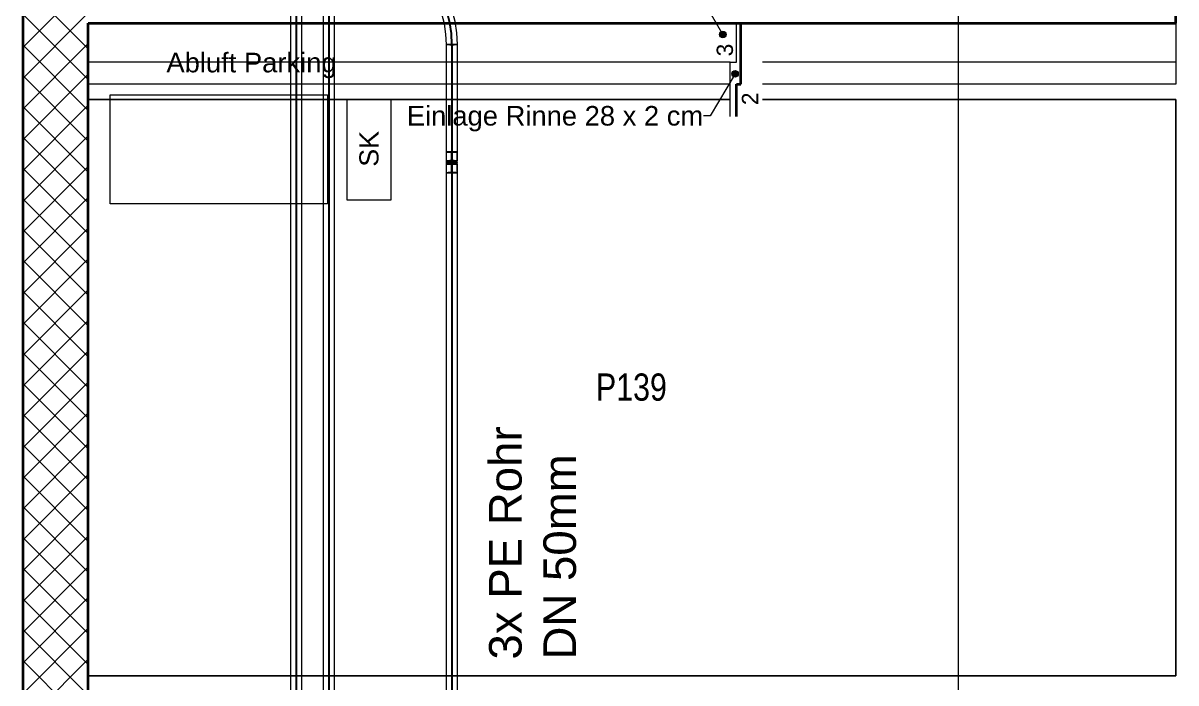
# Model space of a CAD drawing. Extents: x -1907 to 937, y -179 to 966.
# Drawn here: x -1518.3 to -1412.3, y 695.1 to 755.8 of the extents above; entities that cross this region are included whole.
import ezdxf
from ezdxf.lldxf.tags import DXFTag

# ---------------------------------------------------------------- set-up
doc = ezdxf.new("R2010")
doc.units = 0
doc.layers.get('0').update_dxf_attribs({"lineweight": 13})
for name, color, linetype, lineweight, true_color in [('A-DETL-____-OTLN', 5, 'Continuous', 9, 0x0000ff), ('EL01_WAN_Röhre Boden', 7, 'Continuous', 13, 0xff6666), ('EL01_WAN_Röhre Boden Typ', 1, 'Continuous', 13, 0xff0000), ('EL01_WAN_Schlaufkasten', 1, 'Continuous', 13, 0xff0000)]:
    doc.layers.add(name, color=color, linetype=linetype, lineweight=lineweight, true_color=true_color)
for name, color, linetype, lineweight in [('A-FLOR-____-OTLN', 7, 'Continuous', 9), ('A-GENM-____-OTLN', 7, 'Continuous', 9), ('A-WALL-____-MCUT', 7, 'Continuous', 35), ('A-WALL-____-PATT', 7, 'Continuous', 35), ('C-PRKG-____-IDEN', 7, 'Continuous', 5), ('C-PRKG-____-OTLN', 7, 'Continuous', 9), ('S-GRID-____-OTLN', 7, 'Continuous', 5), ('Text', 7, 'Continuous', 5)]:
    doc.layers.add(name, color=color, linetype=linetype, lineweight=lineweight)
doc.styles.get("Standard").update_dxf_attribs({"font": 'arial.ttf'})
tags = doc.linetypes.add('_Rasterlinie_', pattern=[0.375, 0.2, -0.05, 0.075, -0.05]).pattern_tags.tags
tags[10:11] = [DXFTag(74, 4), DXFTag(75, 0), DXFTag(340, '0'), DXFTag(46, 1.0), DXFTag(50, 0.0), DXFTag(44, 0.0), DXFTag(45, 0.0)]
tags[8:9] = [DXFTag(74, 4), DXFTag(75, 0), DXFTag(340, '0'), DXFTag(46, 1.0), DXFTag(50, 0.0), DXFTag(44, 0.0), DXFTag(45, 0.0)]
tags[6:7] = [DXFTag(74, 4), DXFTag(75, 0), DXFTag(340, '0'), DXFTag(46, 1.0), DXFTag(50, 0.0), DXFTag(44, 0.0), DXFTag(45, 0.0)]
tags[4:5] = [DXFTag(74, 4), DXFTag(75, 0), DXFTag(340, '0'), DXFTag(46, 1.0), DXFTag(50, 0.0), DXFTag(44, 0.0), DXFTag(45, 0.0)]
tags = doc.linetypes.add('_Verdeckte Linien_', pattern=[0.15, 0.1, -0.05]).pattern_tags.tags
tags[6:7] = [DXFTag(74, 4), DXFTag(75, 0), DXFTag(340, '0'), DXFTag(46, 1.0), DXFTag(50, 0.0), DXFTag(44, 0.0), DXFTag(45, 0.0)]
tags[4:5] = [DXFTag(74, 4), DXFTag(75, 0), DXFTag(340, '0'), DXFTag(46, 1.0), DXFTag(50, 0.0), DXFTag(44, 0.0), DXFTag(45, 0.0)]
tags = doc.linetypes.add('ACAD_ISO03W100', pattern=[30, 12, -18]).pattern_tags.tags
tags[6:7] = [DXFTag(74, 4), DXFTag(75, 0), DXFTag(340, '0'), DXFTag(46, 0.0), DXFTag(50, 0.0), DXFTag(44, 0.0), DXFTag(45, 0.0)]
tags[4:5] = [DXFTag(74, 4), DXFTag(75, 0), DXFTag(340, '0'), DXFTag(46, 0.0), DXFTag(50, 0.0), DXFTag(44, 0.0), DXFTag(45, 0.0)]
tags = doc.linetypes.add('Gestrichelt', pattern=[0.1, 0.05, -0.05]).pattern_tags.tags
tags[6:7] = [DXFTag(74, 4), DXFTag(75, 0), DXFTag(340, '0'), DXFTag(46, 1.0), DXFTag(50, 0.0), DXFTag(44, 0.0), DXFTag(45, 0.0)]
tags[4:5] = [DXFTag(74, 4), DXFTag(75, 0), DXFTag(340, '0'), DXFTag(46, 1.0), DXFTag(50, 0.0), DXFTag(44, 0.0), DXFTag(45, 0.0)]
tags = doc.linetypes.add('STRICHPUNKT2', pattern=[12.7, 6.35, -3.175, 0, -3.175]).pattern_tags.tags
tags[10:11] = [DXFTag(74, 4), DXFTag(75, 0), DXFTag(340, '0'), DXFTag(46, 0.0), DXFTag(50, 0.0), DXFTag(44, 0.0), DXFTag(45, 0.0)]
tags[8:9] = [DXFTag(74, 4), DXFTag(75, 0), DXFTag(340, '0'), DXFTag(46, 0.0), DXFTag(50, 0.0), DXFTag(44, 0.0), DXFTag(45, 0.0)]
tags[6:7] = [DXFTag(74, 4), DXFTag(75, 0), DXFTag(340, '0'), DXFTag(46, 0.0), DXFTag(50, 0.0), DXFTag(44, 0.0), DXFTag(45, 0.0)]
tags[4:5] = [DXFTag(74, 4), DXFTag(75, 0), DXFTag(340, '0'), DXFTag(46, 0.0), DXFTag(50, 0.0), DXFTag(44, 0.0), DXFTag(45, 0.0)]

# ---------------------------------------------------------------- blocks, each defined once
blk = doc.blocks.new('Referenz-A0UJ2810XE', base_point=(-1920.13, -159.41))
at = {"layer": 'A-DETL-____-OTLN', "color": 0, "linetype": 'Continuous', "ltscale": 0.13}
for p, q in [((-1452.66, 752.16), (-1452.66, 755.75)), ((-1453.26, 747.15), (-1453.26, 752.16)), ((-1453.26, 752.16), (-1452.66, 752.16))]:
    blk.add_line(p, q, dxfattribs=at)
at = {"layer": 'A-DETL-____-OTLN', "color": 0, "linetype": 'Continuous', "lineweight": 35, "ltscale": 0.35}
for p, q in [((-1452.66, 755.75), (-1450.26, 755.75)), ((-1452.26, 750.15), (-1452.26, 755.75)), ((-1452.66, 747.15), (-1452.66, 750.15)), ((-1452.66, 750.15), (-1452.26, 750.15))]:
    blk.add_line(p, q, dxfattribs=at)
at = {"layer": 'A-DETL-____-OTLN', "color": 0, "linetype": 'Gestrichelt', "ltscale": 0.13}
for p, q in [((-1412.26, 755.74), (-1412.26, 750.14)), ((-1453.26, 750.14), (-1512.26, 750.14)), ((-1412.26, 750.14), (-1450.26, 750.14))]:
    blk.add_line(p, q, dxfattribs=at)
at = {"layer": 'A-FLOR-____-OTLN', "color": 0, "linetype": 'Continuous', "ltscale": 0.13}
for p, q in [((-1452.66, 755.74), (-1512.26, 755.74)), ((-1412.26, 755.74), (-1450.26, 755.74)), ((-1412.26, 755.75), (-1412.26, 752.15)), ((-1453.26, 752.15), (-1512.26, 752.15)), ((-1412.26, 752.15), (-1450.26, 752.15))]:
    blk.add_line(p, q, dxfattribs=at)
at = {"layer": 'A-GENM-____-OTLN', "color": 0, "linetype": '_Verdeckte Linien_', "ltscale": 0.13}
for p, q in [((-1510.26, 749.15), (-1490.26, 749.15)), ((-1510.26, 739.15), (-1510.26, 749.15)), ((-1490.26, 749.15), (-1490.26, 739.15)), ((-1490.26, 739.15), (-1510.26, 739.15))]:
    blk.add_line(p, q, dxfattribs=at)
at = {"layer": 'A-WALL-____-MCUT', "color": 0, "linetype": 'Continuous', "ltscale": 0.35}
for p, q in [((-1518.26, 522.75), (-1518.26, 836.75)), ((-1412.26, 755.75), (-1412.26, 808.75)), ((-1512.26, 755.75), (-1452.66, 755.75)), ((-1512.26, 516.75), (-1512.26, 755.75)), ((-1450.26, 755.75), (-1412.26, 755.75))]:
    blk.add_line(p, q, dxfattribs=at)
at = {"layer": 'A-WALL-____-PATT', "color": 0, "linetype": 'Continuous', "lineweight": 9, "ltscale": 0.13}
for p, q in [((-1518.26, 753.53), (-1512.26, 759.53)), ((-1512.26, 753.38), (-1518.26, 759.38)), ((-1518.26, 750.7), (-1512.26, 756.7)), ((-1512.26, 750.55), (-1518.26, 756.55)), ((-1518.26, 747.87), (-1512.26, 753.87)), ((-1512.26, 747.72), (-1518.26, 753.72)), ((-1518.26, 745.04), (-1512.26, 751.04)), ((-1512.26, 744.89), (-1518.26, 750.89)), ((-1518.26, 742.21), (-1512.26, 748.21)), ((-1512.26, 742.06), (-1518.26, 748.06)), ((-1518.26, 739.38), (-1512.26, 745.38)), ((-1512.26, 739.23), (-1518.26, 745.23)), ((-1518.26, 736.56), (-1512.26, 742.56)), ((-1512.26, 736.4), (-1518.26, 742.4)), ((-1518.26, 733.73), (-1512.26, 739.73)), ((-1512.26, 733.58), (-1518.26, 739.58)), ((-1518.26, 730.9), (-1512.26, 736.9)), ((-1512.26, 730.75), (-1518.26, 736.75)), ((-1518.26, 728.07), (-1512.26, 734.07)), ((-1512.26, 727.92), (-1518.26, 733.92)), ((-1518.26, 725.24), (-1512.26, 731.24)), ((-1512.26, 725.09), (-1518.26, 731.09)), ((-1518.26, 722.41), (-1512.26, 728.41)), ((-1512.26, 722.26), (-1518.26, 728.26)), ((-1518.26, 719.59), (-1512.26, 725.59)), ((-1512.26, 719.43), (-1518.26, 725.43)), ((-1518.26, 716.76), (-1512.26, 722.76)), ((-1512.26, 716.61), (-1518.26, 722.61)), ((-1518.26, 713.93), (-1512.26, 719.93)), ((-1512.26, 713.78), (-1518.26, 719.78)), ((-1518.26, 711.1), (-1512.26, 717.1)), ((-1512.26, 710.95), (-1518.26, 716.95)), ((-1518.26, 708.27), (-1512.26, 714.27)), ((-1512.26, 708.12), (-1518.26, 714.12)), ((-1518.26, 705.44), (-1512.26, 711.44)), ((-1512.26, 705.29), (-1518.26, 711.29)), ((-1518.26, 702.61), (-1512.26, 708.61)), ((-1512.26, 702.46), (-1518.26, 708.46)), ((-1518.26, 699.79), (-1512.26, 705.79)), ((-1512.26, 699.64), (-1518.26, 705.64)), ((-1518.26, 696.96), (-1512.26, 702.96)), ((-1512.26, 696.81), (-1518.26, 702.81)), ((-1518.26, 694.13), (-1512.26, 700.13)), ((-1512.26, 693.98), (-1518.26, 699.98)), ((-1518.26, 691.3), (-1512.26, 697.3)), ((-1512.26, 691.15), (-1518.26, 697.15))]:
    blk.add_line(p, q, dxfattribs=at)
at = {"layer": 'C-PRKG-____-OTLN', "color": 0, "linetype": 'Continuous', "ltscale": 0.13}
for p, q in [((-1512.26, 748.74), (-1510.26, 748.74)), ((-1512.26, 748.74), (-1512.26, 695.75)), ((-1510.26, 748.74), (-1512.26, 748.74)), ((-1512.26, 748.74), (-1510.26, 748.74)), ((-1512.26, 695.75), (-1512.26, 748.74)), ((-1510.26, 748.74), (-1490.26, 748.74)), ((-1490.26, 748.74), (-1510.26, 748.74)), ((-1510.26, 748.74), (-1490.26, 748.74)), ((-1490.26, 748.74), (-1453.26, 748.74)), ((-1453.26, 748.74), (-1490.26, 748.74)), ((-1490.26, 748.74), (-1453.26, 748.74)), ((-1450.26, 748.74), (-1412.26, 748.74)), ((-1412.26, 748.74), (-1450.26, 748.74)), ((-1450.26, 748.74), (-1412.26, 748.74)), ((-1412.26, 748.74), (-1412.26, 695.75)), ((-1412.26, 695.75), (-1412.26, 748.74)), ((-1412.26, 748.74), (-1412.26, 695.75)), ((-1412.26, 748.74), (-1412.26, 748.74)), ((-1512.26, 695.75), (-1412.26, 695.75)), ((-1512.26, 695.75), (-1412.26, 695.75)), ((-1412.26, 695.75), (-1512.26, 695.75)), ((-1412.26, 695.75), (-1412.26, 695.75))]:
    blk.add_line(p, q, dxfattribs=at)
at = {"layer": 'S-GRID-____-OTLN', "color": 0, "linetype": '_Rasterlinie_', "ltscale": 0.13}
blk.add_line((-1432.26, 109.45), (-1432.26, 950.47), dxfattribs=at)
at = {"layer": 'Text', "color": 0, "linetype": 'Continuous', "ltscale": 0.13}
for p, q in [((-1453.92, 754.7), (-1459.05, 763.59)), ((-1452.8, 751.09), (-1455.08, 747.23)), ((-1455.08, 747.23), (-1455.7, 747.23))]:
    blk.add_line(p, q, dxfattribs=at)
for centre in [(-1453.92, 754.7), (-1452.8, 751.09)]:
    blk.add_circle(centre, 0.3, dxfattribs=at)
for points in [[(-1454.21, 754.61), (-1454.22, 754.75), (-1454.21, 754.79)], [(-1454.22, 754.65), (-1454.22, 754.7), (-1454.22, 754.75)], [(-1454.22, 754.65), (-1454.22, 754.75), (-1454.21, 754.61)], [(-1454.19, 754.56), (-1454.21, 754.79), (-1454.19, 754.84)], [(-1454.21, 754.61), (-1454.21, 754.79), (-1454.19, 754.56)], [(-1454.16, 754.52), (-1454.19, 754.84), (-1454.16, 754.88)], [(-1454.19, 754.56), (-1454.19, 754.84), (-1454.16, 754.52)], [(-1454.13, 754.49), (-1454.16, 754.88), (-1454.13, 754.91)], [(-1454.16, 754.52), (-1454.16, 754.88), (-1454.13, 754.49)], [(-1454.1, 754.46), (-1454.13, 754.91), (-1454.1, 754.94)], [(-1454.13, 754.49), (-1454.13, 754.91), (-1454.1, 754.46)], [(-1454.06, 754.43), (-1454.1, 754.94), (-1454.06, 754.97)], [(-1454.1, 754.46), (-1454.1, 754.94), (-1454.06, 754.43)], [(-1454.01, 754.42), (-1454.06, 754.97), (-1454.01, 754.99)], [(-1454.06, 754.43), (-1454.06, 754.97), (-1454.01, 754.42)], [(-1453.97, 754.4), (-1454.01, 754.99), (-1453.97, 755)], [(-1454.01, 754.42), (-1454.01, 754.99), (-1453.97, 754.4)], [(-1453.97, 754.4), (-1453.97, 755), (-1453.92, 754.4)], [(-1453.92, 754.4), (-1453.97, 755), (-1453.92, 755)], [(-1453.92, 754.4), (-1453.92, 755), (-1453.87, 754.4)], [(-1453.87, 754.4), (-1453.92, 755), (-1453.87, 755)], [(-1453.87, 754.4), (-1453.87, 755), (-1453.83, 754.42)], [(-1453.83, 754.42), (-1453.87, 755), (-1453.83, 754.99)], [(-1453.83, 754.42), (-1453.83, 754.99), (-1453.78, 754.43)], [(-1453.78, 754.43), (-1453.83, 754.99), (-1453.78, 754.97)], [(-1453.78, 754.43), (-1453.78, 754.97), (-1453.74, 754.46)], [(-1453.74, 754.46), (-1453.78, 754.97), (-1453.74, 754.94)], [(-1453.74, 754.46), (-1453.74, 754.94), (-1453.71, 754.49)], [(-1453.71, 754.49), (-1453.74, 754.94), (-1453.71, 754.91)], [(-1453.71, 754.49), (-1453.71, 754.91), (-1453.68, 754.52)], [(-1453.68, 754.52), (-1453.71, 754.91), (-1453.68, 754.88)], [(-1453.68, 754.52), (-1453.68, 754.88), (-1453.65, 754.56)], [(-1453.65, 754.56), (-1453.68, 754.88), (-1453.65, 754.84)], [(-1453.65, 754.56), (-1453.65, 754.84), (-1453.64, 754.61)], [(-1453.64, 754.61), (-1453.65, 754.84), (-1453.64, 754.79)], [(-1453.64, 754.61), (-1453.64, 754.79), (-1453.62, 754.65)], [(-1453.62, 754.65), (-1453.64, 754.79), (-1453.62, 754.75)], [(-1453.62, 754.65), (-1453.62, 754.75), (-1453.62, 754.7)], [(-1453.09, 751), (-1453.1, 751.14), (-1453.09, 751.18)], [(-1453.1, 751.04), (-1453.1, 751.09), (-1453.1, 751.14)], [(-1453.1, 751.04), (-1453.1, 751.14), (-1453.09, 751)], [(-1453.07, 750.95), (-1453.09, 751.18), (-1453.07, 751.22)], [(-1453.09, 751), (-1453.09, 751.18), (-1453.07, 750.95)], [(-1453.04, 750.91), (-1453.07, 751.22), (-1453.04, 751.26)], [(-1453.07, 750.95), (-1453.07, 751.22), (-1453.04, 750.91)], [(-1453.01, 750.88), (-1453.04, 751.26), (-1453.01, 751.3)], [(-1453.04, 750.91), (-1453.04, 751.26), (-1453.01, 750.88)], [(-1452.98, 750.85), (-1453.01, 751.3), (-1452.98, 751.33)], [(-1453.01, 750.88), (-1453.01, 751.3), (-1452.98, 750.85)], [(-1452.94, 750.82), (-1452.98, 751.33), (-1452.94, 751.36)], [(-1452.98, 750.85), (-1452.98, 751.33), (-1452.94, 750.82)], [(-1452.89, 750.8), (-1452.94, 751.36), (-1452.89, 751.37)], [(-1452.94, 750.82), (-1452.94, 751.36), (-1452.89, 750.8)], [(-1452.85, 750.79), (-1452.89, 751.37), (-1452.85, 751.38)], [(-1452.89, 750.8), (-1452.89, 751.37), (-1452.85, 750.79)], [(-1452.8, 750.79), (-1452.85, 751.38), (-1452.8, 751.39)], [(-1452.85, 750.79), (-1452.85, 751.38), (-1452.8, 750.79)], [(-1452.8, 750.79), (-1452.8, 751.39), (-1452.75, 750.79)], [(-1452.75, 750.79), (-1452.8, 751.39), (-1452.75, 751.38)], [(-1452.75, 750.79), (-1452.75, 751.38), (-1452.71, 750.8)], [(-1452.71, 750.8), (-1452.75, 751.38), (-1452.71, 751.37)], [(-1452.71, 750.8), (-1452.71, 751.37), (-1452.66, 750.82)], [(-1452.66, 750.82), (-1452.71, 751.37), (-1452.66, 751.36)], [(-1452.66, 750.82), (-1452.66, 751.36), (-1452.62, 750.85)], [(-1452.62, 750.85), (-1452.66, 751.36), (-1452.62, 751.33)], [(-1452.62, 750.85), (-1452.62, 751.33), (-1452.59, 750.88)], [(-1452.59, 750.88), (-1452.62, 751.33), (-1452.59, 751.3)], [(-1452.59, 750.88), (-1452.59, 751.3), (-1452.56, 750.91)], [(-1452.56, 750.91), (-1452.59, 751.3), (-1452.56, 751.26)], [(-1452.56, 750.91), (-1452.56, 751.26), (-1452.53, 750.95)], [(-1452.53, 750.95), (-1452.56, 751.26), (-1452.53, 751.22)], [(-1452.53, 750.95), (-1452.53, 751.22), (-1452.52, 751)], [(-1452.52, 751), (-1452.53, 751.22), (-1452.52, 751.18)], [(-1452.52, 751), (-1452.52, 751.18), (-1452.5, 751.04)], [(-1452.5, 751.04), (-1452.52, 751.18), (-1452.5, 751.14)], [(-1452.5, 751.04), (-1452.5, 751.14), (-1452.5, 751.09)]]:
    blk.add_solid(points, dxfattribs=at)
at = {"layer": 'C-PRKG-____-IDEN', "color": 0, "linetype": 'Continuous', "ltscale": 0.13, "insert": (-1465.59, 723.55), "char_height": 2.5, "attachment_point": 1}
blk.add_mtext('{\\W0.8;\\fArial;P139}', dxfattribs=at)
at = {"layer": 'Text', "color": 0, "linetype": 'Continuous', "ltscale": 0.13, "char_height": 1.5, "attachment_point": 1, "rotation": 90}
for s, insert in [('{\\fArial;3}', (-1454.49, 752.69)), ('{\\fArial;2}', (-1452.17, 748.21))]:
    blk.add_mtext(s, dxfattribs=dict(at, insert=insert))
at = {"layer": 'Text', "color": 0, "linetype": 'Continuous', "ltscale": 0.13, "char_height": 1.8, "attachment_point": 1}
for s, insert in [('{\\fArial;Abluft Parking}', (-1505.08, 753.02)), ('{\\fArial;Einlage Rinne 28 x 2 cm}', (-1482.98, 748.13))]:
    blk.add_mtext(s, dxfattribs=dict(at, insert=insert))
blk = doc.blocks.new('Schlaufkasten Decke (multi)-A0UJ283SXE', base_point=(-1488.46, 739.49))
at = {"color": 0, "linetype": 'ByBlock', "lineweight": -2, "ltscale": 0.13}
for p, q in [((-1488.46, 748.77), (-1484.46, 748.77)), ((-1488.46, 739.49), (-1488.46, 748.77)), ((-1484.46, 748.77), (-1484.46, 739.49)), ((-1484.46, 739.49), (-1488.46, 739.49))]:
    blk.add_line(p, q, dxfattribs=at)
at = {"color": 0, "linetype": 'ByBlock', "lineweight": -2, "ltscale": 0.13, "insert": (-1487.34, 742.55), "char_height": 1.76, "attachment_point": 1, "rotation": 90}
blk.add_mtext('{\\fArial;SK}', dxfattribs=at)
blk = doc.blocks.new('Wickelfalzrohr-A0UJ2844XE', base_point=(-1493.64, 647.79))
at = {"color": 0, "linetype": 'ByBlock', "lineweight": -2, "ltscale": 0.13}
for p, q in [((-1493.64, 647.8), (-1493.64, 760.78)), ((-1492.64, 647.8), (-1492.64, 760.78))]:
    blk.add_line(p, q, dxfattribs=at)
at = {"color": 0, "linetype": 'STRICHPUNKT2', "lineweight": 25, "ltscale": 0.25}
blk.add_line((-1493.14, 760.78), (-1493.14, 647.8), dxfattribs=at)
at = {"color": 0, "linetype": 'ByBlock', "lineweight": -2, "ltscale": 0.13, "extrusion": (0, 0, -1)}
for centre in [(-1493.14, 760.78), (-1493.14, 647.8)]:
    blk.add_ellipse(centre, major_axis=(-0.5, 0), ratio=0.018535, dxfattribs=at)
blk = doc.blocks.new('Wickelfalzrohr-A0UJ287YXE', base_point=(-1490.64, 650.84))
at = {"color": 0, "linetype": 'ByBlock', "lineweight": -2, "ltscale": 0.13}
for p, q in [((-1490.64, 650.85), (-1490.64, 760.83)), ((-1489.64, 650.85), (-1489.64, 760.83))]:
    blk.add_line(p, q, dxfattribs=at)
at = {"color": 0, "linetype": 'STRICHPUNKT2', "lineweight": 25, "ltscale": 0.25}
blk.add_line((-1490.14, 760.83), (-1490.14, 650.85), dxfattribs=at)
at = {"color": 0, "linetype": 'ByBlock', "lineweight": -2, "ltscale": 0.13, "extrusion": (0, 0, -1)}
for centre in [(-1490.14, 760.83), (-1490.14, 650.85)]:
    blk.add_ellipse(centre, major_axis=(-0.5, 0), ratio=0.018535, dxfattribs=at)
blk = doc.blocks.new('Wickelfalzrohr-A0UJ28DQXE', base_point=(-1479.33, 646.29))
at = {"color": 0, "linetype": 'ByBlock', "lineweight": -2, "ltscale": 0.13}
for p, q in [((-1479.33, 646.3), (-1479.33, 742.8)), ((-1478.33, 646.3), (-1478.33, 742.8))]:
    blk.add_line(p, q, dxfattribs=at)
at = {"color": 0, "linetype": 'STRICHPUNKT2', "lineweight": 25, "ltscale": 0.25}
blk.add_line((-1478.83, 742.8), (-1478.83, 646.3), dxfattribs=at)
at = {"color": 0, "linetype": 'ByBlock', "lineweight": -2, "ltscale": 0.13, "extrusion": (0, 0, -1)}
for centre in [(-1478.83, 742.8), (-1478.83, 646.3)]:
    blk.add_ellipse(centre, major_axis=(-0.5, 0), ratio=0.012339, dxfattribs=at)
blk = doc.blocks.new('Steckverbinder-A0UJ28E2XE', base_point=(-1479.33, 741.99))
at = {"color": 0, "linetype": 'ByBlock', "lineweight": -2, "ltscale": 0.13}
for p, q in [((-1479.32, 742), (-1479.32, 743.9)), ((-1478.34, 742), (-1478.34, 743.9))]:
    blk.add_line(p, q, dxfattribs=at)
at = {"color": 0, "linetype": 'STRICHPUNKT2', "lineweight": 25, "ltscale": 0.25}
blk.add_line((-1478.83, 742), (-1478.83, 743.9), dxfattribs=at)
at = {"color": 0, "linetype": 'ByBlock', "lineweight": -2, "ltscale": 0.13, "extrusion": (0, 0, -1)}
for centre in [(-1478.83, 743.9), (-1478.83, 742)]:
    blk.add_ellipse(centre, major_axis=(0.49, 0), ratio=0.012339, dxfattribs=at)
at = {"color": 0, "linetype": 'ByBlock', "lineweight": -2, "ltscale": 0.13}
blk.add_ellipse((-1478.83, 742.95), major_axis=(-0.5, 0), ratio=0.012339, dxfattribs=at)
blk = doc.blocks.new('Wickelfalzrohr-A0UJ28E8XE', base_point=(-1479.33, 743.09))
at = {"color": 0, "linetype": 'ByBlock', "lineweight": -2, "ltscale": 0.13}
for p, q in [((-1479.33, 743.1), (-1479.33, 753.77)), ((-1478.33, 743.1), (-1478.33, 753.77))]:
    blk.add_line(p, q, dxfattribs=at)
at = {"color": 0, "linetype": 'STRICHPUNKT2', "lineweight": 25, "ltscale": 0.25}
blk.add_line((-1478.83, 753.77), (-1478.83, 743.1), dxfattribs=at)
at = {"color": 0, "linetype": 'ByBlock', "lineweight": -2, "ltscale": 0.13, "extrusion": (0, 0, -1)}
for centre in [(-1478.83, 753.77), (-1478.83, 743.1)]:
    blk.add_ellipse(centre, major_axis=(-0.5, 0), ratio=0.012339, dxfattribs=at)
blk = doc.blocks.new('Bogen-A0UJ28FIXE', base_point=(-1488.83, 753.77))
at = {"color": 0, "linetype": 'ByBlock', "lineweight": -2, "ltscale": 0.13}
blk.add_line((-1488.83, 763.27), (-1488.83, 764.27), dxfattribs=at)
for major_axis in [(10.5, 0), (9.5, 0)]:
    blk.add_ellipse((-1488.83, 753.77), major_axis=major_axis, ratio=0.999924, start_param=0, end_param=1.570796, dxfattribs=at)
at = {"color": 0, "linetype": 'STRICHPUNKT2', "lineweight": 25, "ltscale": 0.25}
blk.add_ellipse((-1488.83, 753.77), major_axis=(10, 0), ratio=0.999924, start_param=0, end_param=1.570796, dxfattribs=at)
at = {"color": 0, "linetype": 'ByBlock', "lineweight": -2, "ltscale": 0.13}
blk.add_ellipse((-1478.83, 753.77), major_axis=(0.5, 0), ratio=0.012339, dxfattribs=at)
blk = doc.blocks.new('Bauteilbeschriftung-A0UJ28HCXE', base_point=(-1475.42, 697.26))
at = {"color": 0, "lineweight": -2, "char_height": 3, "attachment_point": 1, "rotation": 90}
for s, insert in [('{\\fArial;3x PE Rohr}', (-1475.42, 697.26)), ('{\\fArial;DN 50mm}', (-1470.42, 697.26))]:
    blk.add_mtext(s, dxfattribs=dict(at, insert=insert))

msp = doc.modelspace()

# ---------------------------------------------------------------- block references
at = {"color": 9, "lineweight": 25, "ltscale": 0.25, "true_color": 0xc0c0c0}
msp.add_blockref('Referenz-A0UJ2810XE', (-1920.13, -159.41), dxfattribs=at)
at = {"layer": 'EL01_WAN_Röhre Boden', "color": 1, "linetype": 'ACAD_ISO03W100', "ltscale": 0.13, "true_color": 0xff0000}
for name, p in [('Bogen-A0UJ28FIXE', (-1488.83, 753.77)), ('Wickelfalzrohr-A0UJ2844XE', (-1493.64, 647.79)), ('Wickelfalzrohr-A0UJ287YXE', (-1490.64, 650.84)), ('Wickelfalzrohr-A0UJ28E8XE', (-1479.33, 743.09)), ('Steckverbinder-A0UJ28E2XE', (-1479.33, 741.99)), ('Wickelfalzrohr-A0UJ28DQXE', (-1479.33, 646.29))]:
    msp.add_blockref(name, p, dxfattribs=at)
at = {"layer": 'EL01_WAN_Röhre Boden Typ', "color": 1, "linetype": 'Continuous', "ltscale": 1.3, "true_color": 0xff0000}
msp.add_blockref('Bauteilbeschriftung-A0UJ28HCXE', (-1475.42, 697.26), dxfattribs=at)
at = {"layer": 'EL01_WAN_Schlaufkasten', "ltscale": 0.13}
msp.add_blockref('Schlaufkasten Decke (multi)-A0UJ283SXE', (-1488.46, 739.49), dxfattribs=at)

doc.saveas('drawing.dxf')
